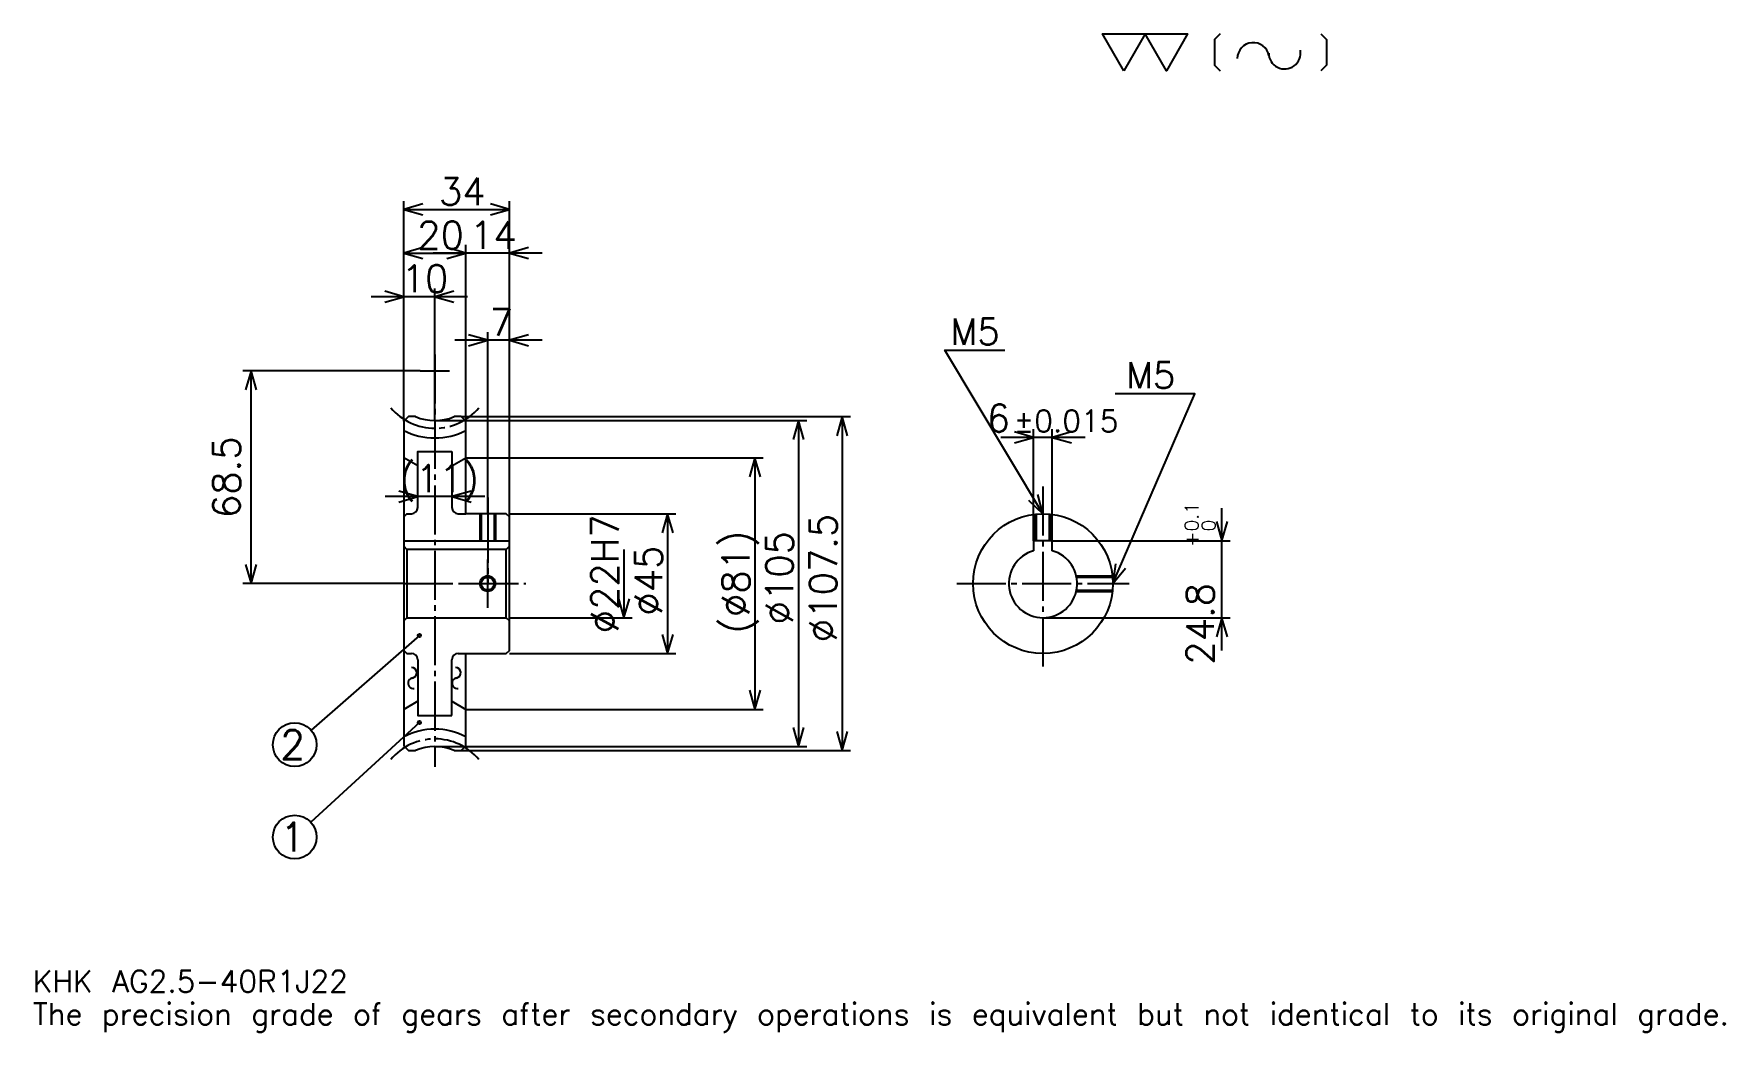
# Model space of a CAD drawing. Extents: x 18 to 562, y 6 to 328.
import ezdxf

# ---------------------------------------------------------------- set-up
doc = ezdxf.new("R2010")
doc.units = 0
doc.linetypes.add('DASHDOT', pattern=[21.066668, 15.8, -1.755556, 1.755556, -1.755556])
doc.layers.get('0').update_dxf_attribs({"linetype": 'CONTINUOUS'})
doc.layers.add('DASHDOT', color=6, linetype='DASHDOT')
doc.styles.add('KANJI', font='TXT', dxfattribs={"bigfont": 'BIGFONT'})

msp = doc.modelspace()

# ---------------------------------------------------------------- linework, layer by layer
at = {"color": 5}
for p, q in [((136.93335, 204.613892), (136.93335, 273.958344)), ((170.93335, 204.613892), (170.93335, 273.958344)), ((136.93335, 271.325012), (170.93335, 271.325012)), ((136.93335, 257.280579), (156.93335, 257.280579)), ((181.466675, 257.280579), (146.400009, 257.280579)), ((156.93335, 204.613892), (156.93335, 259.913879)), ((146.93335, 219.363892), (146.93335, 245.869446)), ((157.466675, 243.236115), (126.400017, 243.236115)), ((181.466675, 229.191666), (153.400024, 229.191666)), ((163.93335, 204.613892), (163.93335, 231.824997)), ((142.200012, 219.363892), (85.144463, 219.363892)), ((87.777794, 150.863892), (87.777794, 219.363892)), ((146.93335, 203.363892), (146.93335, 219.363892)), ((136.93335, 203.113892), (136.93335, 204.613892)), ((146.93335, 203.363892), (170.93335, 203.363892)), ((155.43335, 204.613892), (170.93335, 204.613892)), ((156.93335, 203.113892), (156.93335, 204.613892)), ((163.93335, 173.363892), (163.93335, 204.613892)), ((163.93335, 173.363892), (163.93335, 204.613892)), ((170.93335, 204.613892), (280.655579, 204.613892)), ((170.93335, 172.363892), (170.93335, 204.613892)), ((170.93335, 203.363892), (266.611145, 203.363892)), ((263.977783, 203.363892), (263.977783, 98.363892)), ((278.022247, 204.613892), (278.022247, 97.113892)), ((356.188904, 197.941666), (329.122253, 197.941666)), ((339.655579, 164.663895), (339.655579, 200.575012)), ((345.655579, 164.663895), (345.655579, 200.575012)), ((156.93335, 191.363892), (170.93335, 191.363892)), ((170.93335, 191.363892), (252.566681, 191.363892)), ((249.93335, 191.363892), (249.93335, 110.363892)), ((162.966675, 178.875), (130.900009, 178.875)), ((400.266693, 129.330566), (400.266693, 175.19722)), ((170.93335, 173.363892), (224.477783, 173.363892)), ((221.844452, 173.363892), (221.844452, 128.363892)), ((345.655579, 164.663895), (402.900024, 164.663895)), ((207.800018, 161.863892), (207.800018, 139.863892)), ((136.93335, 150.863892), (85.144455, 150.863892)), ((170.93335, 139.863892), (210.43335, 139.863892)), ((342.655579, 139.863892), (402.900024, 139.863892)), ((141.93335, 134.113892), (107.106094, 103.627983)), ((170.93335, 128.363892), (224.477783, 128.363892)), ((156.93335, 110.363892), (170.93335, 110.363892)), ((170.93335, 110.363892), (252.566681, 110.363892)), ((141.93335, 106.176392), (106.988739, 74.008713)), ((146.93335, 98.363892), (170.93335, 98.363892)), ((170.93335, 98.363892), (266.611145, 98.363892)), ((155.43335, 97.113892), (170.93335, 97.113892)), ((170.93335, 97.113892), (280.655579, 97.113892))]:
    msp.add_line(p, q, dxfattribs=at)
at = {"color": 4}
for p, q in [((141.43335, 188.765808), (136.93335, 191.363892)), ((152.43335, 193.363892), (152.43335, 175.363892)), ((152.43335, 188.765808), (156.93335, 191.363892)), ((154.43335, 173.363892), (156.93335, 173.363892)), ((136.93335, 164.663895), (170.93335, 164.663895)), ((170.93335, 162.863892), (169.93335, 161.863892)), ((136.93335, 138.863892), (137.93335, 139.863892)), ((170.93335, 138.863892), (169.93335, 139.863892)), ((152.43335, 108.363892), (152.43335, 126.363892)), ((154.43335, 128.363892), (156.93335, 128.363892)), ((141.43335, 112.961967), (136.93335, 110.363892)), ((152.43335, 112.961967), (156.93335, 110.363892))]:
    msp.add_line(p, q, dxfattribs=at)
at = {"color": 7}
for points in [[(368.666656, 316), (361.819977, 327.867554), (389.206665, 327.867554), (382.359985, 316), (375.513336, 327.867554), (368.666656, 316)], [(399.704895, 327.867554), (397.879089, 326.041779), (397.879089, 317.825775), (399.704895, 316)], [(432.112427, 327.867554), (433.938232, 326.041779), (433.938232, 317.825775), (432.112427, 316)]]:
    msp.add_lwpolyline(points, dxfattribs=at)
at = {"color": 5}
for points in [[(143.077789, 273.080566), (136.93335, 271.325012), (143.077789, 269.569458)], [(164.78891, 269.569458), (170.93335, 271.325012), (164.78891, 273.080566)], [(143.077789, 259.036133), (136.93335, 257.280579), (143.077789, 255.525009)], [(150.78891, 255.525009), (156.93335, 257.280579), (150.78891, 259.036133)], [(150.78891, 255.525009), (156.93335, 257.280579), (150.78891, 259.036133)], [(177.077789, 259.036133), (170.93335, 257.280579), (177.077789, 255.525009)], [(130.78891, 241.48056), (136.93335, 243.236115), (130.78891, 244.991669)], [(153.077789, 244.991669), (146.93335, 243.236115), (153.077789, 241.48056)], [(157.78891, 227.436111), (163.93335, 229.191666), (157.78891, 230.94722)], [(177.077789, 230.94722), (170.93335, 229.191666), (177.077789, 227.436111)], [(342.655579, 173.363892), (311.055573, 226.030548), (330.366699, 226.030548)], [(89.533348, 213.219452), (87.777794, 219.363892), (86.02224, 213.219452)], [(365.155579, 150.863892), (391.488892, 211.986115), (365.857788, 211.986115)], [(265.733337, 197.219452), (263.977783, 203.363892), (262.222229, 197.219452)], [(279.777802, 198.469452), (278.022247, 204.613892), (276.266693, 198.469452)], [(333.511139, 196.186111), (339.655579, 197.941666), (333.511139, 199.69722)], [(351.800018, 199.69722), (345.655579, 197.941666), (351.800018, 196.186111)], [(251.688904, 185.219452), (249.93335, 191.363892), (248.177795, 185.219452)], [(135.28891, 177.119446), (141.43335, 178.875), (135.28891, 180.630554)], [(158.577789, 180.630554), (152.43335, 178.875), (158.577789, 177.119446)], [(337.988892, 177.729477), (342.655579, 173.363892), (340.999664, 179.535934)], [(223.600006, 167.219452), (221.844452, 173.363892), (220.088898, 167.219452)], [(398.511139, 170.808334), (400.266693, 164.663895), (402.022247, 170.808334)], [(86.02224, 157.008331), (87.777794, 150.863892), (89.533348, 157.008331)], [(365.974487, 157.201523), (365.155579, 150.863892), (369.199036, 155.812271)], [(206.044464, 146.008331), (207.800018, 139.863892), (209.555573, 146.008331)], [(402.022247, 133.719452), (400.266693, 139.863892), (398.511139, 133.719452)], [(220.088898, 134.508331), (221.844452, 128.363892), (223.600006, 134.508331)], [(248.177795, 116.508331), (249.93335, 110.363892), (251.688904, 116.508331)], [(262.222229, 104.508331), (263.977783, 98.363892), (265.733337, 104.508331)], [(276.266693, 103.258331), (278.022247, 97.113892), (279.777802, 103.258331)]]:
    msp.add_lwpolyline(points, dxfattribs=at)
at = {"color": 4}
for points in [[(140.733551, 204.613892), (138.43335, 204.613892), (136.93335, 203.113892), (136.93335, 138.863892)], [(153.133148, 97.113892), (155.43335, 97.113892), (156.93335, 98.613892), (156.93335, 128.363892), (169.93335, 128.363892), (170.93335, 129.363892), (170.93335, 172.363892), (169.93335, 173.363892), (156.93335, 173.363892), (156.93335, 203.113892), (155.43335, 204.613892), (153.133148, 204.613892)], [(141.43335, 175.363892), (141.43335, 193.363892), (152.43335, 193.363892)], [(136.93335, 172.363892), (137.93335, 173.363892), (139.43335, 173.363892)], [(161.43335, 173.363892), (161.43335, 164.663895)], [(161.868347, 173.363892), (161.868347, 164.663895)], [(165.998352, 173.363892), (165.998352, 164.663895)], [(166.43335, 173.363892), (166.43335, 164.663895)], [(340.155579, 164.663895), (340.155579, 173.224579)], [(340.590576, 164.663895), (340.590576, 173.268936)], [(344.720581, 164.663895), (344.720581, 173.268936)], [(345.155579, 164.663895), (345.155579, 173.224579)], [(345.655579, 161.446899), (345.655579, 164.663895), (339.655579, 164.663895), (339.655579, 161.446899)], [(136.93335, 162.863892), (137.93335, 161.863892), (137.93335, 139.863892), (169.93335, 139.863892), (169.93335, 161.863892), (137.93335, 161.863892)], [(353.367737, 153.363892), (365.016266, 153.363892)], [(353.460022, 152.928894), (365.060608, 152.928894)], [(353.367737, 148.363892), (365.016266, 148.363892)], [(353.460022, 148.798889), (365.060608, 148.798889)], [(136.93335, 138.863892), (136.93335, 98.613892), (138.43335, 97.113892), (140.733551, 97.113892)], [(136.93335, 129.363892), (137.93335, 128.363892), (139.43335, 128.363892)], [(141.43335, 126.363892), (141.43335, 108.363892), (152.43335, 108.363892)]]:
    msp.add_lwpolyline(points, dxfattribs=at)
for centre, radius in [((342.655579, 150.863892), 22.5), ((163.93335, 150.863892), 2.065)]:
    msp.add_circle(centre, radius, dxfattribs=at)
at = {"color": 7}
msp.add_circle((163.93335, 150.863892), 2.5, dxfattribs=at)
at = {"color": 5}
for centre, radius in [((141.93335, 134.113892), 0.526667), ((101.822235, 99.002777), 7.022222), ((141.93335, 106.176392), 0.526667), ((101.822235, 69.252777), 7.022222)]:
    msp.add_circle(centre, radius, dxfattribs=at)
at = {"color": 7}
for centre, radius, start, end in [((410.3172, 319.90097), 5.135, 10, 180), ((420.431183, 321.684357), 5.135, 180, 10), ((140.001358, 118.780899), 1.711667, 90, 280), ((139.406906, 122.152222), 1.711667, 280, 90), ((154.161346, 118.780899), 1.711667, 90, 280), ((153.566895, 122.152222), 1.711667, 280, 90)]:
    msp.add_arc(centre, radius, start, end, dxfattribs=at)
at = {"color": 4}
for centre, radius, start, end in [((146.93335, 219.363892), 16, 247.20175188, 292.79824812), ((146.93335, 219.363892), 21.625, 242.45612488, 297.54387512), ((139.43335, 175.363892), 2, 270, 0), ((154.43335, 175.363892), 2, 180, 270), ((342.655579, 150.863892), 11, 105.82662089, 74.17337911), ((139.43335, 126.363892), 2, 0, 90), ((154.43335, 126.363892), 2, 90, 180), ((146.93335, 82.363892), 21.625, 62.45612488, 117.54387512), ((146.93335, 82.363892), 16, 67.20175188, 112.79824812)]:
    msp.add_arc(centre, radius, start, end, dxfattribs=at)
at = {"layer": 'DASHDOT', "color": 7}
for p, q in [((146.93335, 224.630554), (146.93335, 91.847229)), ((142.200012, 219.363892), (151.666687, 219.363892)), ((342.655579, 182.141663), (342.655579, 123.097229)), ((163.93335, 173.363892), (163.93335, 150.863892)), ((136.93335, 150.863892), (176.200012, 150.863892)), ((314.888916, 150.863892), (370.422241, 150.863892))]:
    msp.add_line(p, q, dxfattribs=at)
for points in [[(163.93335, 178.630554), (163.93335, 159.397232)], [(163.93335, 143.097229), (163.93335, 158.630554)], [(156.166687, 150.863892), (171.700012, 150.863892)]]:
    msp.add_lwpolyline(points, dxfattribs=at)
for centre, start, end in [((146.93335, 219.363892), 220.00000249, 319.99999751), ((146.93335, 82.363892), 40.00000249, 139.99999751)]:
    msp.add_arc(centre, 18.5, start, end, dxfattribs=at)

# ---------------------------------------------------------------- texts
at = {"color": 7, "style": 'KANJI'}
for s, height, p in [('34', 8.777778, (148.227798, 272.729431)), ('20', 8.777778, (141.227798, 258.684998)), ('14', 8.777778, (158.227798, 258.684998)), ('10', 8.777778, (136.227798, 244.640564)), ('7', 8.777778, (164.580566, 230.5961)), ('M5', 8.426667, (312.811127, 227.786118)), ('M5', 8.426667, (369.368896, 213.741669)), ('6', 8.777778, (324.536499, 199.69722)), ('%%p0.015', 7.022222, (333.225433, 199.69722)), ('(11)', 8.777778, (135.522232, 180.279449)), ('2', 9.362963, (97.140762, 94.321304)), ('1', 9.362963, (97.140762, 64.571297)), ('KHK AG2.5-40R1J22', 7.022222, (17.555555, 19.311111)), ('The precision grade of gears after secondary operations is equivalent but not identical to its original grade.', 7.022222, (17.555555, 8.777778))]:
    msp.add_text(s, height=height, dxfattribs=at).set_placement(p)
for s, height, p in [('68.5', 8.777778, (84.266678, 171.94722)), ('0.1', 4.388889, (392.717804, 167.664551)), ('%%c22H7', 8.777778, (206.044464, 134.844452)), ('%%c107.5', 8.777778, (276.266693, 131.991669)), ('0', 4.388889, (398.160034, 167.664551)), ('(%%c81)', 8.777778, (248.177795, 134.844452)), ('%%c105', 8.777778, (262.222229, 137.697235)), ('+', 4.388889, (392.717804, 162.748993)), ('%%c45', 8.777778, (220.088898, 140.550003)), ('24.8', 8.777778, (397.633362, 124.755302))]:
    msp.add_text(s, height=height, rotation=90, dxfattribs=at).set_placement(p)

doc.saveas('drawing.dxf')
